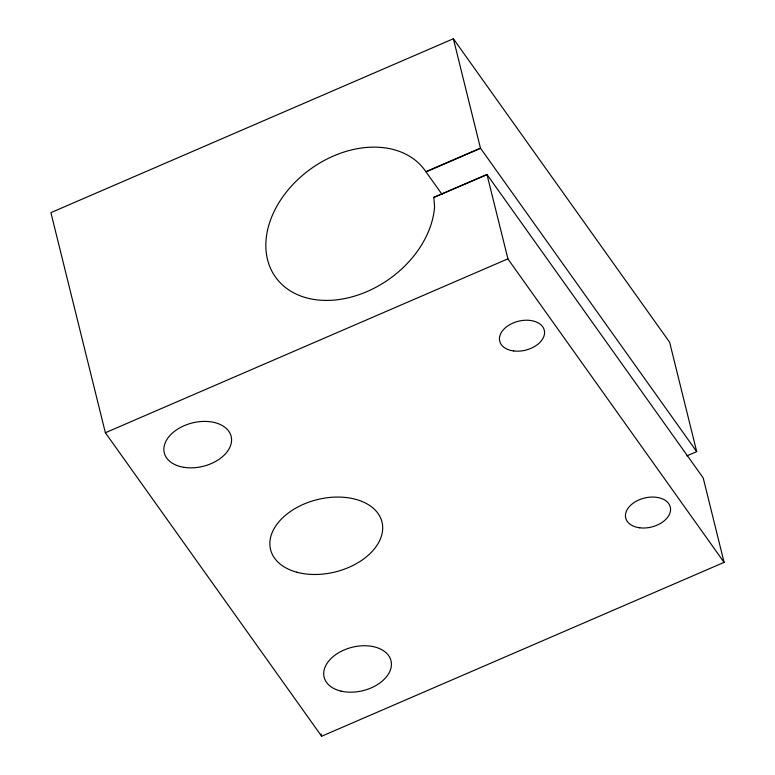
<?xml version="1.0" encoding="UTF-8"?>
<svg xmlns="http://www.w3.org/2000/svg" width="775" height="775" viewBox="0 0 775 775"><rect width="100%" height="100%" fill="white"/><g stroke="black" fill="none" stroke-linecap="round" stroke-linejoin="round"><path stroke-width="1.16" d="M696.696 451.622L669.629 342.25L453.375 38.75L50.898 212.641L105.371 432.75L321.625 736.25L724.102 562.359L703.206 477.933L486.962 174.443L433.806 197.402L434.562 206.789A91.818 67.628 -35.5 0 1 316.539 299.818A91.818 67.628 -35.5 0 1 289.056 188.78A91.818 67.628 -35.5 0 1 425.882 171.701L480.442 148.132L696.696 451.622L686.873 455.865M480.587 148.325L426.017 171.895L442.157 194.544M487.097 174.637L433.806 197.402M105.371 432.75L507.848 258.86L724.102 562.359M453.375 38.75L480.442 148.132M486.962 174.443L507.993 259.053M321.044 733.906L321.625 736.25M340.942 691.097A34.429 22.359 -13.9 0 0 391.423 664.02A34.429 22.359 -13.9 0 0 340.351 651.785A34.429 22.359 -13.9 0 0 340.942 691.097M184.227 467.373A34.429 22.359 -13.9 0 0 231.357 437.362A34.429 22.359 -13.9 0 0 177.591 429.156A34.429 22.359 -13.9 0 0 184.227 467.373M296.757 572.202A57.389 37.268 -13.9 0 0 382.676 528.928A57.389 37.268 -13.9 0 0 299.382 506.201A57.389 37.268 -13.9 0 0 296.757 572.202M639.753 527.804A22.959 14.909 -13.9 0 0 670.327 507.179A22.959 14.909 -13.9 0 0 633.95 502.636A22.959 14.909 -13.9 0 0 639.753 527.804M513.748 350.959A22.959 14.909 -13.9 0 0 544.321 330.334A22.959 14.909 -13.9 0 0 507.945 325.8A22.959 14.909 -13.9 0 0 513.748 350.959"/></g></svg>
